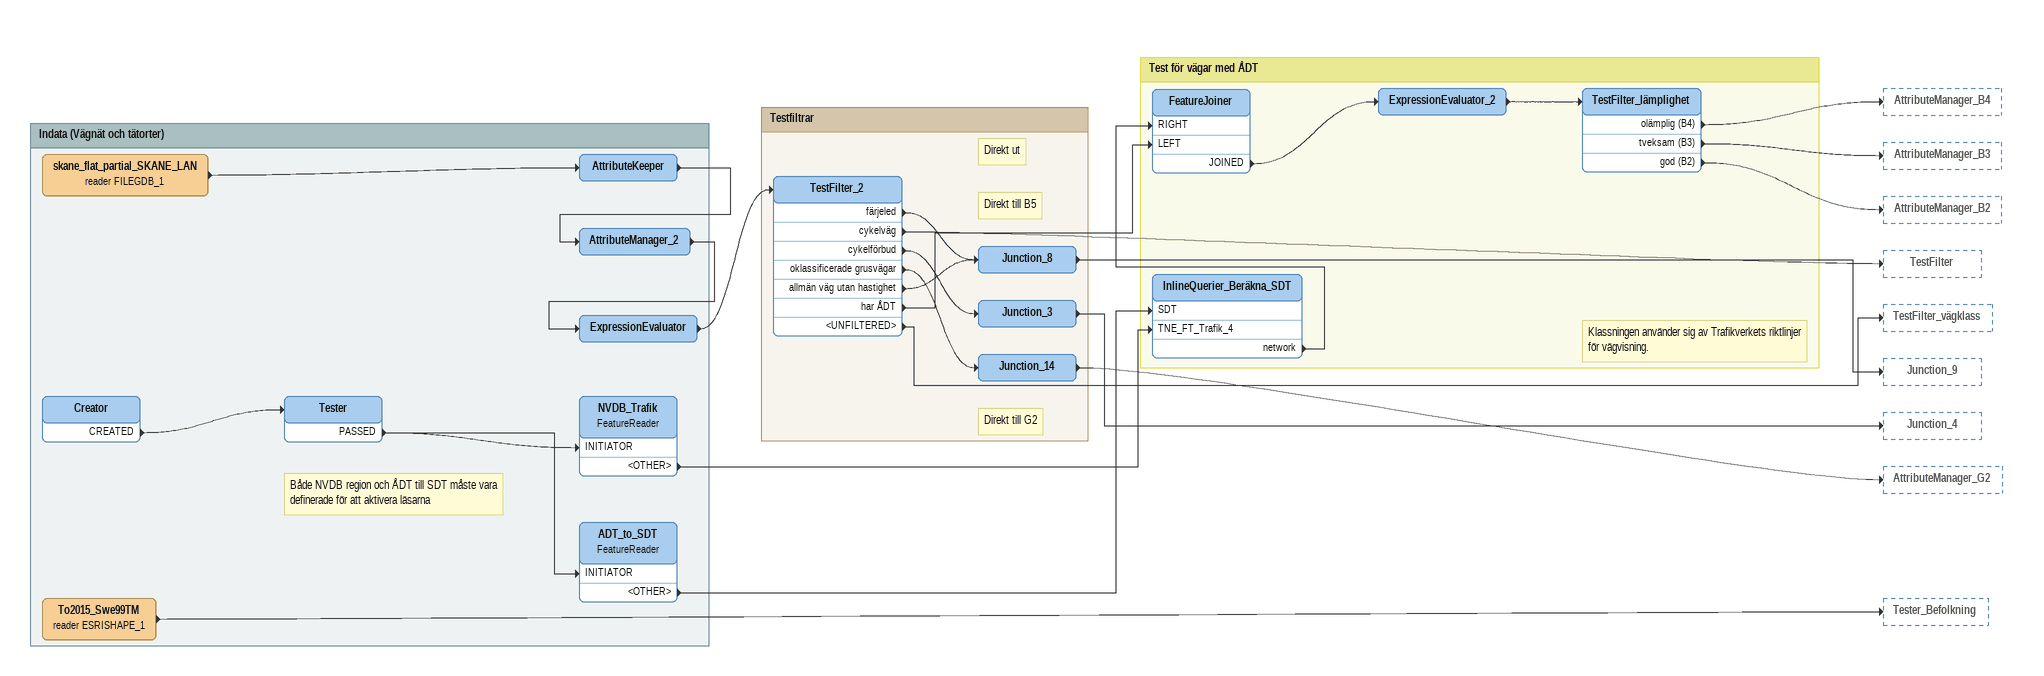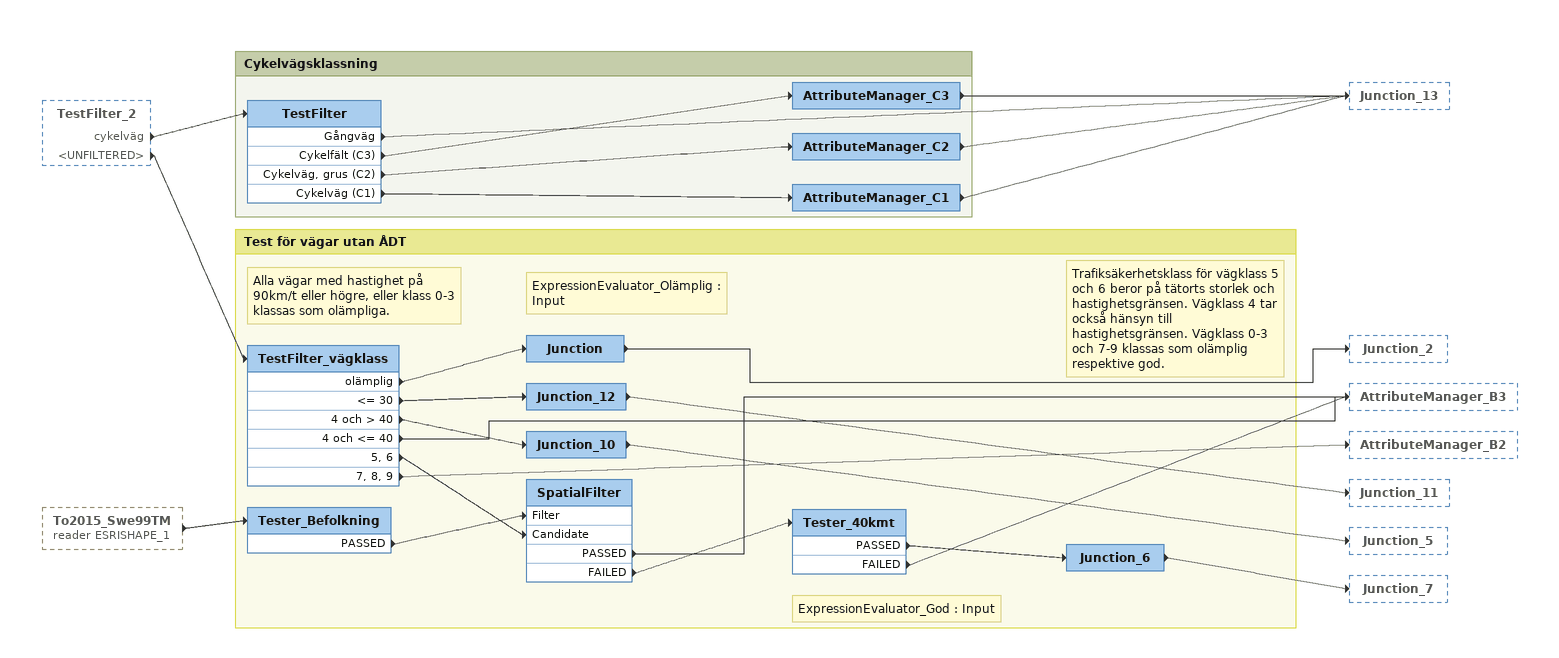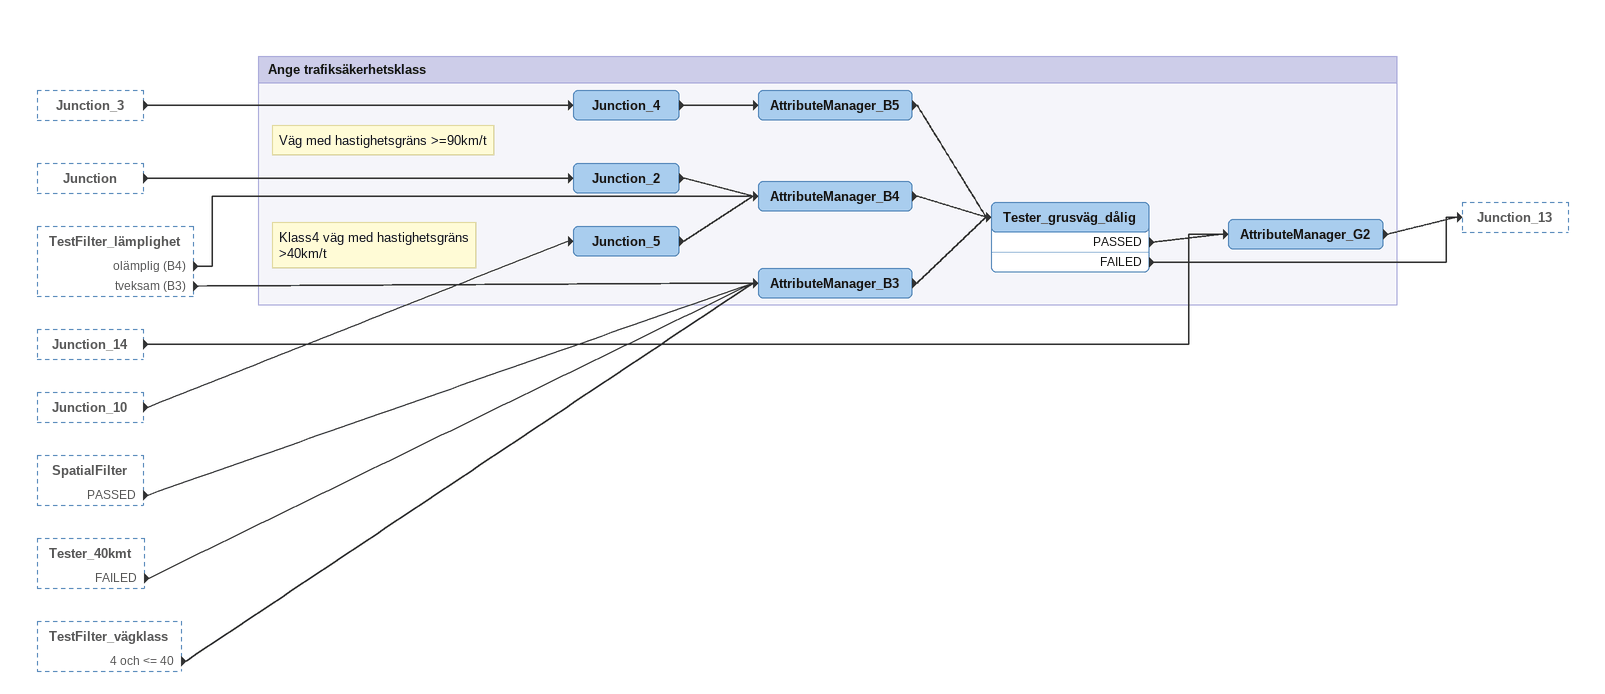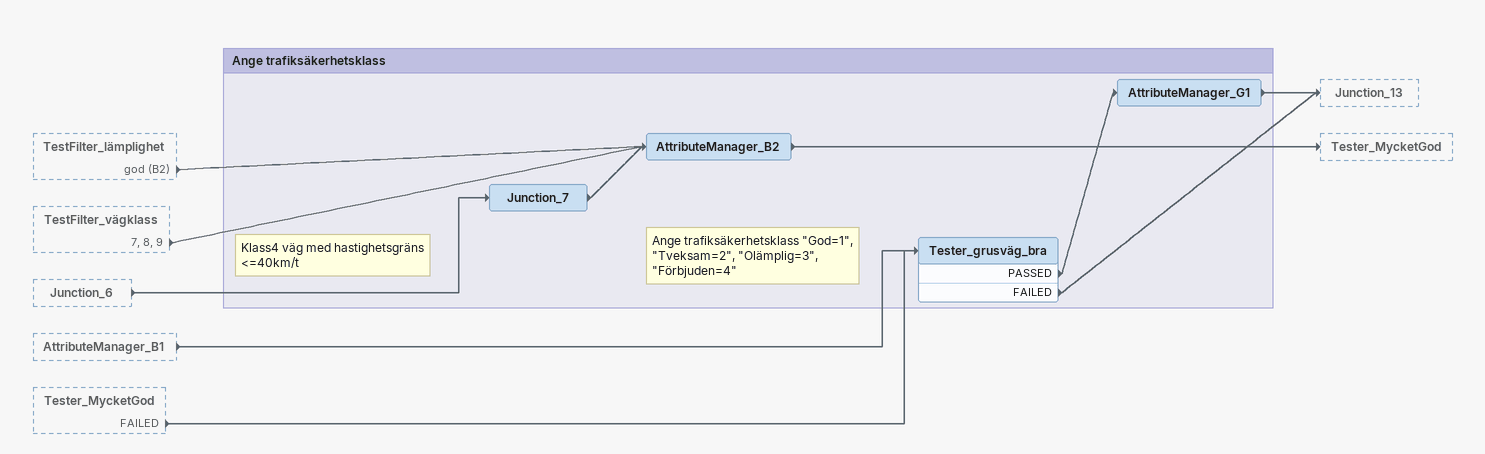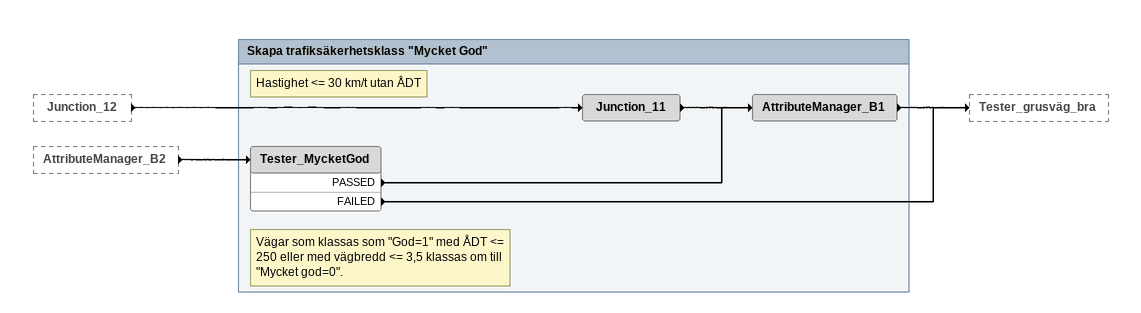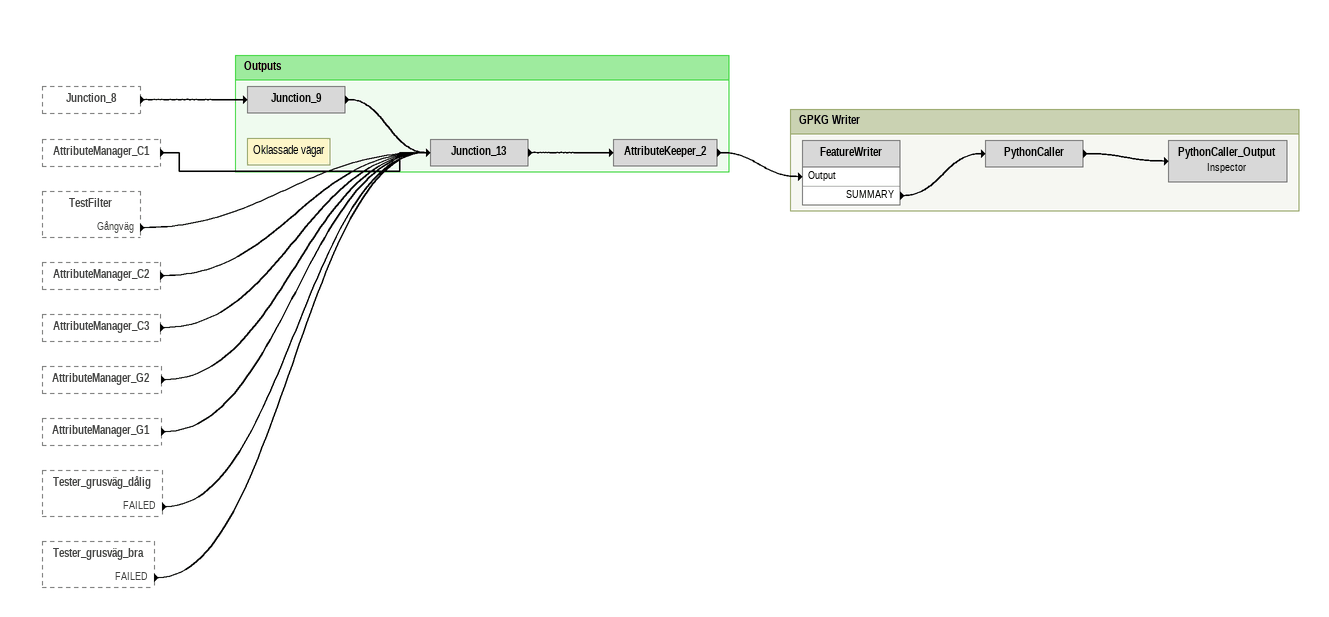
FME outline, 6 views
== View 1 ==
Bookmark: Indata (Vägnät och tätorter)
skane_flat_partial_SKANE_LAN (reader FILEGDB_1)
    -> AttributeKeeper
AttributeKeeper
    -> AttributeManager_2
AttributeManager_2
    -> ExpressionEvaluator
ExpressionEvaluator
    -> TestFilter_2
Creator
    CREATED -> Tester
Note: Både NVDB region och ÅDT till SDT måste vara definerade för att aktivera läsarna
Tester
    PASSED -> ADT_to_SDT [INITIATOR]
    PASSED -> NVDB_Trafik [INITIATOR]
NVDB_Trafik: FeatureReader
    <OTHER> -> InlineQuerier_Beräkna_SDT [TNE_FT_Trafik_4]
ADT_to_SDT: FeatureReader
    <OTHER> -> InlineQuerier_Beräkna_SDT [SDT]
To2015_Swe99TM (reader ESRISHAPE_1)
    -> Tester_Befolkning

Bookmark: Testfiltrar
TestFilter_2
    färjeled -> Junction_8
    cykelväg -> TestFilter
    cykelförbud -> Junction_3
    oklassificerade grusvägar -> Junction_14
    allmän väg utan hastighet -> Junction_8
    har ÅDT -> FeatureJoiner [LEFT]
    <UNFILTERED> -> TestFilter_vägklass
Note: Direkt ut
Junction_8
    -> Junction_9
Note: Direkt till B5
Junction_3
    -> Junction_4
Note: Direkt till G2
Junction_14
    -> AttributeManager_G2

Bookmark: Test för vägar med ÅDT
InlineQuerier_Beräkna_SDT
    network -> FeatureJoiner [RIGHT]
FeatureJoiner
    JOINED -> ExpressionEvaluator_2
ExpressionEvaluator_2
    -> TestFilter_lämplighet
Note: Klassningen använder sig av Trafikverkets riktlinjer för vägvisning.
TestFilter_lämplighet
    olämplig (B4) -> AttributeManager_B4
    tveksam (B3) -> AttributeManager_B3
    god (B2) -> AttributeManager_B2

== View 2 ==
TestFilter_2 [outside]
    cykelväg -> TestFilter
    <UNFILTERED> -> TestFilter_vägklass
To2015_Swe99TM (reader ESRISHAPE_1) [outside]
    -> Tester_Befolkning

Bookmark: Cykelvägsklassning
TestFilter
    Gångväg -> Junction_13
    Cykelfält (C3) -> AttributeManager_C3
    Cykelväg, grus (C2) -> AttributeManager_C2
    Cykelväg (C1) -> AttributeManager_C1
AttributeManager_C3
    -> Junction_13
AttributeManager_C2
    -> Junction_13
AttributeManager_C1
    -> Junction_13

Bookmark: Test för vägar utan ÅDT
Note: Alla vägar med hastighet på 90km/t eller högre, eller klass 0-3 klassas som olämpliga.
TestFilter_vägklass
    olämplig -> Junction
    <= 30 -> Junction_12
    4 och > 40 -> Junction_10
    4 och <= 40 -> AttributeManager_B3
    5, 6 -> SpatialFilter [Candidate]
    7, 8, 9 -> AttributeManager_B2
Note: ExpressionEvaluator_Olämplig : Input
Note: Trafiksäkerhetsklass för vägklass 5 och 6 beror på tätorts storlek och hastighetsgränsen. Vägklass 4 tar också hänsyn till hastighetsgränsen. Vägklass 0-3 och 7-9 klassas som olämplig respektive god.
Junction
    -> Junction_2
Junction_12
    -> Junction_11
Junction_10
    -> Junction_5
Tester_Befolkning
    PASSED -> SpatialFilter [Filter]
SpatialFilter
    PASSED -> AttributeManager_B3
    FAILED -> Tester_40kmt
Tester_40kmt
    PASSED -> Junction_6
    FAILED -> AttributeManager_B3
Note: ExpressionEvaluator_God : Input
Junction_6
    -> Junction_7

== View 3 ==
Junction_3 [outside]
    -> Junction_4
Junction [outside]
    -> Junction_2
TestFilter_lämplighet [outside]
    olämplig (B4) -> AttributeManager_B4
    tveksam (B3) -> AttributeManager_B3
Junction_14 [outside]
    -> AttributeManager_G2
Junction_10 [outside]
    -> Junction_5
SpatialFilter [outside]
    PASSED -> AttributeManager_B3
Tester_40kmt [outside]
    FAILED -> AttributeManager_B3
TestFilter_vägklass [outside]
    4 och <= 40 -> AttributeManager_B3

Bookmark: Ange trafiksäkerhetsklass
Junction_4
    -> AttributeManager_B5
AttributeManager_B5
    -> Tester_grusväg_dålig
Note: Väg med hastighetsgräns >=90km/t
Junction_2
    -> AttributeManager_B4
Note: Klass4 väg med hastighetsgräns >40km/t
Junction_5
    -> AttributeManager_B4
AttributeManager_B4
    -> Tester_grusväg_dålig
AttributeManager_B3
    -> Tester_grusväg_dålig
Tester_grusväg_dålig
    PASSED -> AttributeManager_G2
    FAILED -> Junction_13
AttributeManager_G2
    -> Junction_13

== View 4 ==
TestFilter_lämplighet [outside]
    god (B2) -> AttributeManager_B2
TestFilter_vägklass [outside]
    7, 8, 9 -> AttributeManager_B2
Junction_6 [outside]
    -> Junction_7
AttributeManager_B1 [outside]
    -> Tester_grusväg_bra
Tester_MycketGod [outside]
    FAILED -> Tester_grusväg_bra

Bookmark: Ange trafiksäkerhetsklass
Note: Klass4 väg med hastighetsgräns <=40km/t
Junction_7
    -> AttributeManager_B2
Note: Ange trafiksäkerhetsklass "God=1", "Tveksam=2", "Olämplig=3", "Förbjuden=4"
AttributeManager_B2
    -> Tester_MycketGod
Tester_grusväg_bra
    PASSED -> AttributeManager_G1
    FAILED -> Junction_13
AttributeManager_G1
    -> Junction_13

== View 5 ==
Junction_12 [outside]
    -> Junction_11
AttributeManager_B2 [outside]
    -> Tester_MycketGod

Bookmark: Skapa trafiksäkerhetsklass "Mycket God"
Note: Hastighet <= 30 km/t utan ÅDT
Junction_11
    -> AttributeManager_B1
Note: Vägar som klassas som "God=1" med ÅDT <= 250 eller med vägbredd <= 3,5 klassas om till "Mycket god=0".
Tester_MycketGod
    PASSED -> AttributeManager_B1
    FAILED -> Tester_grusväg_bra
AttributeManager_B1
    -> Tester_grusväg_bra

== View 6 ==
Junction_8 [outside]
    -> Junction_9
AttributeManager_C1 [outside]
    -> Junction_13
TestFilter [outside]
    Gångväg -> Junction_13
AttributeManager_C2 [outside]
    -> Junction_13
AttributeManager_C3 [outside]
    -> Junction_13
AttributeManager_G2 [outside]
    -> Junction_13
AttributeManager_G1 [outside]
    -> Junction_13
Tester_grusväg_dålig [outside]
    FAILED -> Junction_13
Tester_grusväg_bra [outside]
    FAILED -> Junction_13

Bookmark: Outputs
Note: Oklassade vägar
Junction_9
    -> Junction_13
Junction_13
    -> AttributeKeeper_2
AttributeKeeper_2
    -> FeatureWriter [Output]

Bookmark: GPKG Writer
FeatureWriter
    SUMMARY -> PythonCaller
PythonCaller
    -> PythonCaller_Output
PythonCaller_Output: Inspector
